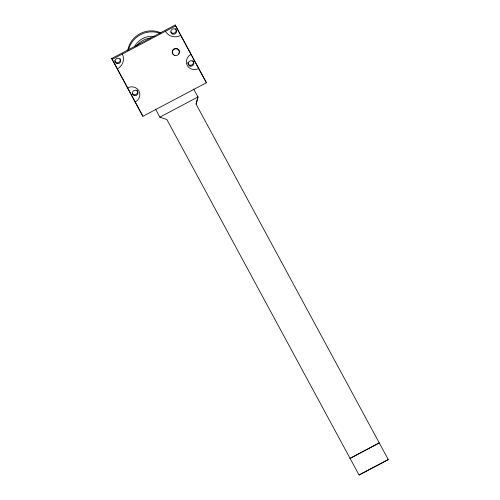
<?xml version="1.0" encoding="UTF-8"?>
<svg xmlns="http://www.w3.org/2000/svg" width="500" height="500" viewBox="0 0 500 500"><rect width="100%" height="100%" fill="white"/><g stroke="black" fill="none" stroke-linecap="round" stroke-linejoin="round"><path stroke-width="0.75" d="M155.519 109.094L159.881 117.181L166.869 119.531L359.062 475L388.269 459.588L196.075 104.119L197.956 97.037M196.094 104.169L197.938 96.994L159.863 117.137M111.731 58.5L175.225 25L205.975 81.869L206.375 82.788L142.881 116.287L111.731 58.5L142.881 116.287M112.131 59.419L175.625 25.919L175.225 25M350.056 458.325L379.263 442.912L350.094 458.413M175.625 25.919L206.375 82.788M193.612 88.994L197.975 97.081M388.269 459.588L359.062 475M134.488 46.875A18.244 17.1 -23.6 0 1 154.125 36.519M128.55 49.894A22.981 21.538 -23.6 0 1 159.963 33.319M127.831 50.3A22.981 21.538 -23.6 0 1 160.863 32.869M136.506 45.963A19.538 18.312 -23.6 0 1 150.525 38.013M122.294 54.062A11.494 10.769 -23.6 0 1 117.256 68.9M180.75 35.394A11.494 10.769 -23.6 0 1 165.469 31.275M127.506 87.856A8.619 8.075 -23.6 0 1 138.969 90.944A8.619 8.075 -23.6 0 1 135.194 102.069M198.688 68.569A8.619 8.075 -23.6 0 1 187.225 65.481A8.619 8.075 -23.6 0 1 191 54.35M120 58.706A2.875 2.694 -23.6 0 1 118.4 62.569A2.875 2.694 -23.6 0 1 114.675 60.725M136.881 90.125A2.875 2.694 -23.6 0 1 136.363 94.206A2.875 2.694 -23.6 0 1 132.219 93.375M175.456 28.656A2.875 2.694 -23.6 0 1 174.938 32.738A2.875 2.694 -23.6 0 1 170.794 31.906M192.756 60.644A2.875 2.694 -23.6 0 1 191.569 65.075A2.875 2.694 -23.6 0 1 187.794 62.531M173.775 54.688A3.594 3.369 -23.6 0 1 174.119 48.794A3.594 3.369 -23.6 0 1 179.269 51.781M179.1 52.663A3.594 3.369 -23.6 0 1 178.694 53.481M116.975 63.587A2.875 2.694 -23.6 0 0 120.65 60.281A2.875 2.694 -23.6 0 0 115.969 59.025A2.875 2.694 -23.6 0 0 116.975 63.587M190.144 66.094A2.875 2.694 -23.6 0 0 193.819 62.787A2.875 2.694 -23.6 0 0 189.137 61.525A2.875 2.694 -23.6 0 0 190.144 66.094M172.85 34.106A2.875 2.694 -23.6 0 0 176.525 30.8A2.875 2.694 -23.6 0 0 171.844 29.537A2.875 2.694 -23.6 0 0 172.85 34.106M134.269 95.575A2.875 2.694 -23.6 0 0 137.944 92.269A2.875 2.694 -23.6 0 0 133.262 91.013A2.875 2.694 -23.6 0 0 134.269 95.575M174.806 55.494A3.594 3.369 -23.6 0 0 179.4 51.363A3.594 3.369 -23.6 0 0 173.55 49.787A3.594 3.369 -23.6 0 0 174.806 55.494"/></g></svg>
